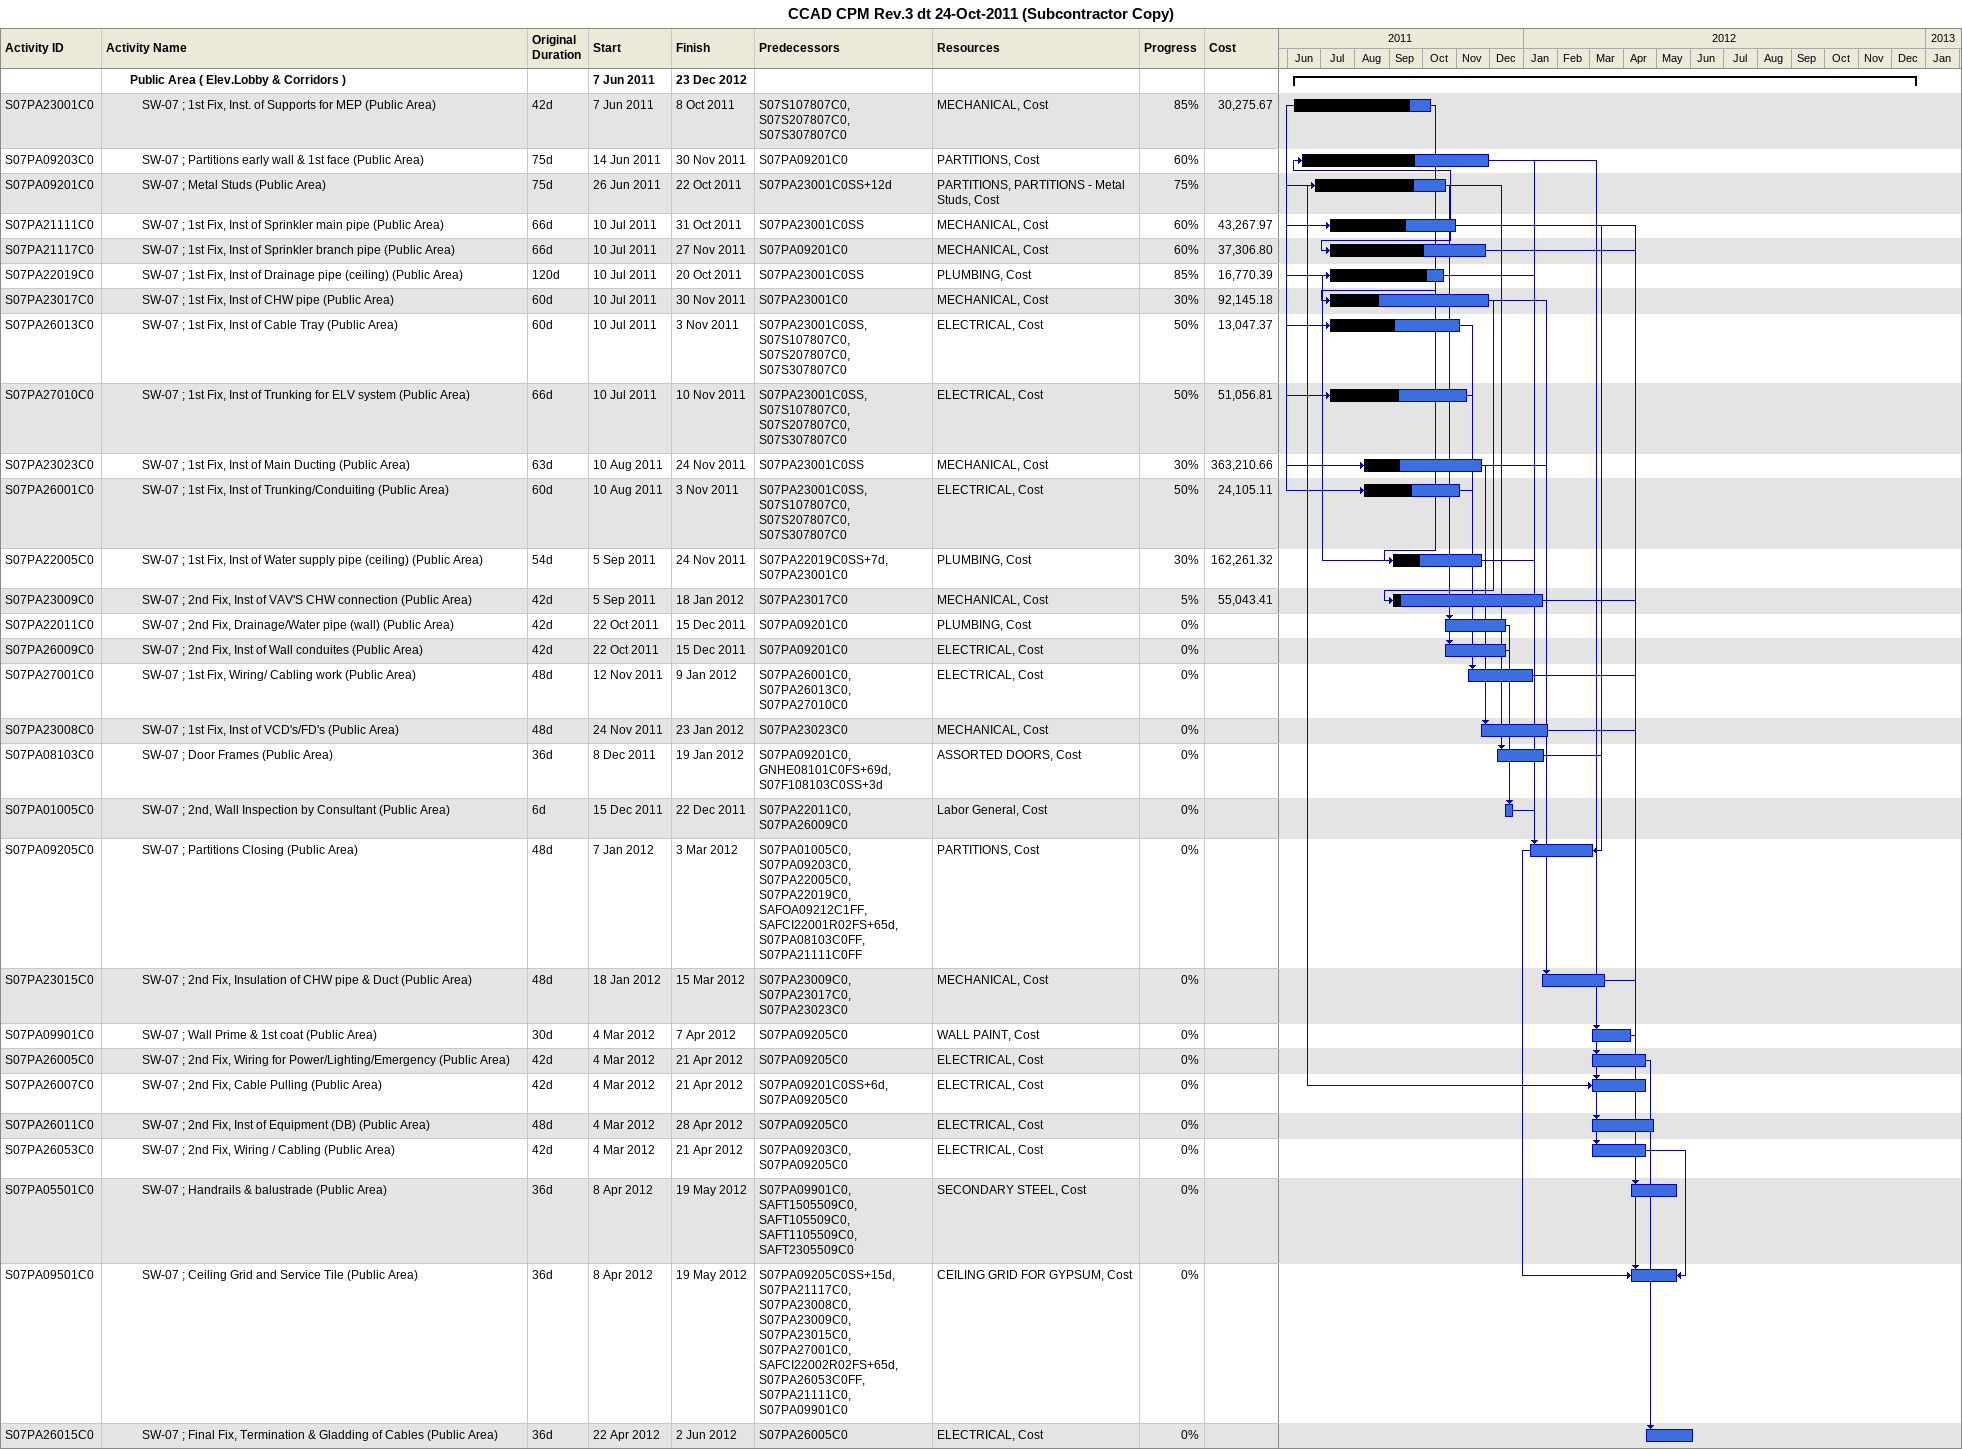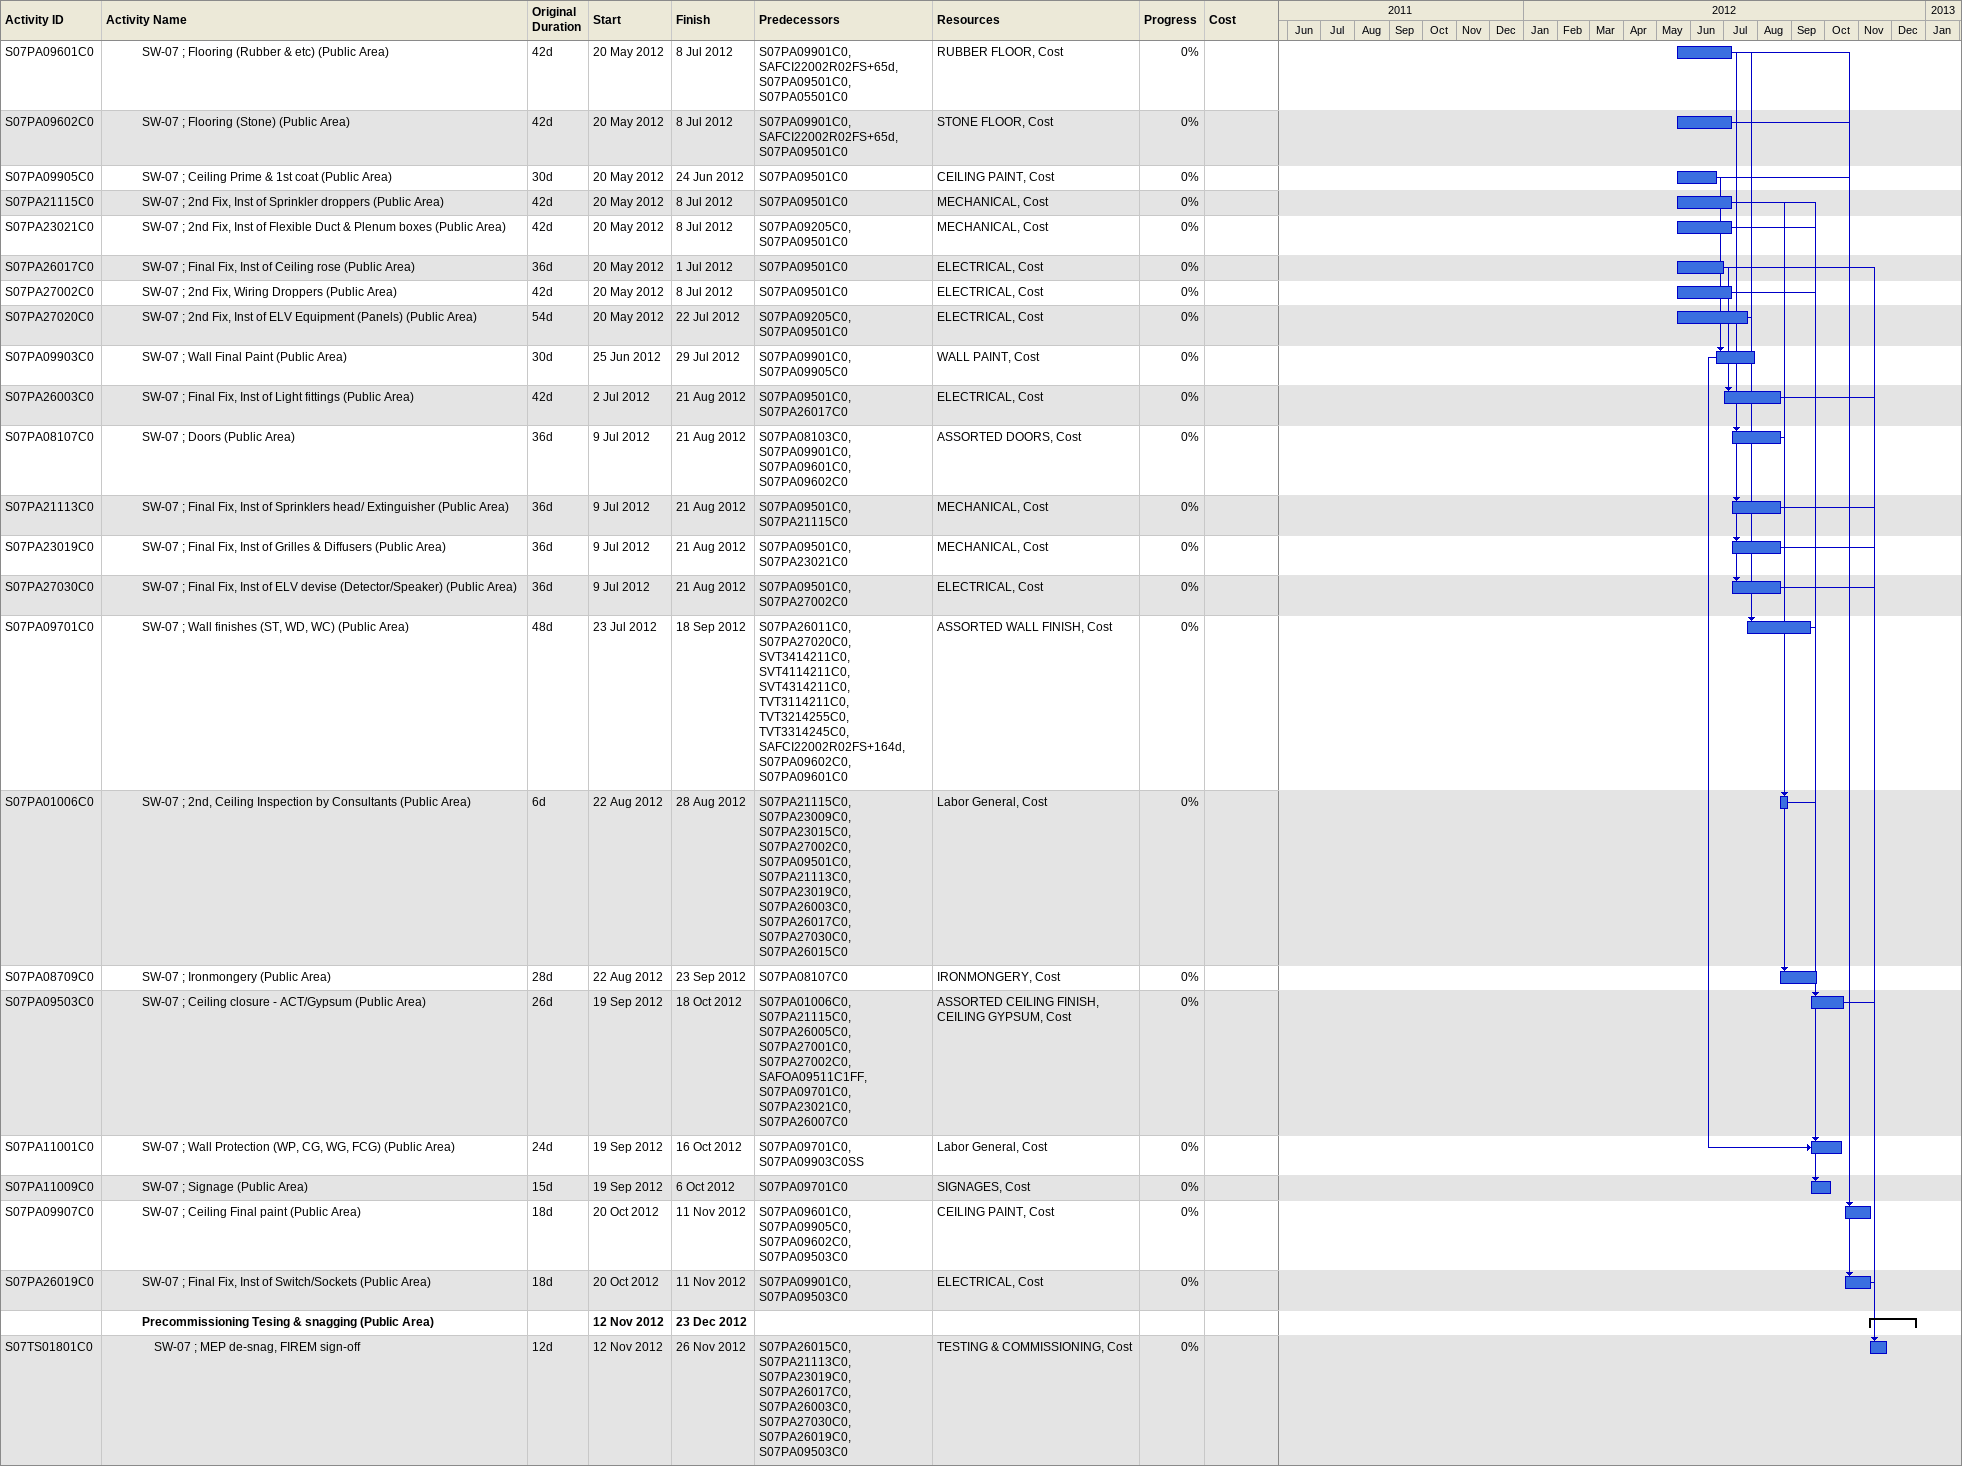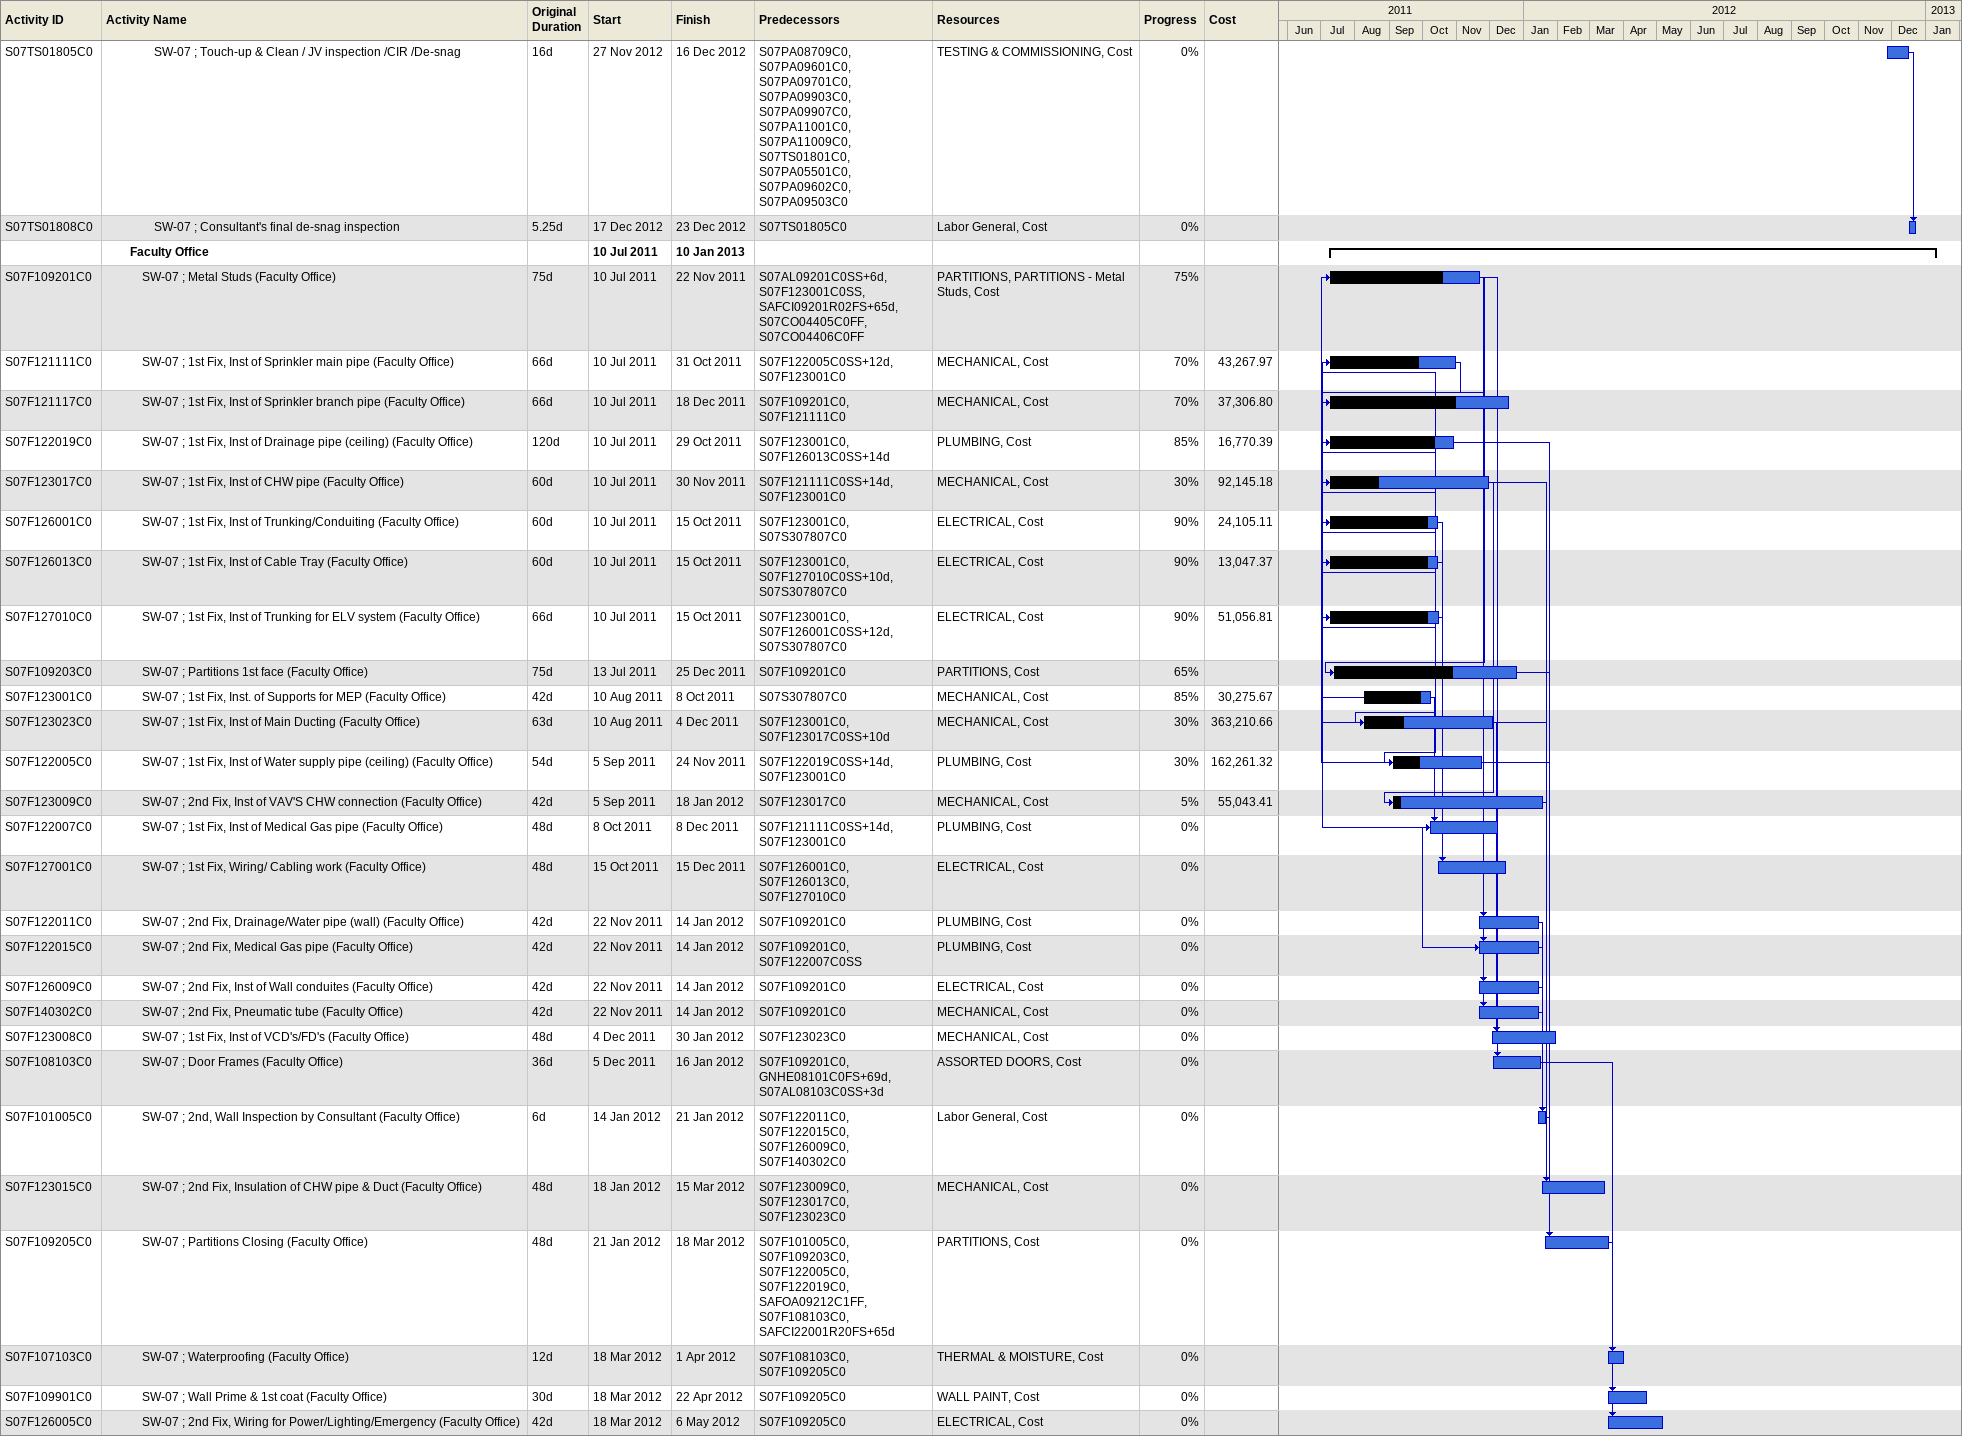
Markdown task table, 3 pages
CCAD CPM Rev.3 dt 24-Oct-2011 (Subcontractor Copy)

| ID | Level | Task | Original duration | Start | Finish | Predecessors | Resources | % complete | Cost |
|---|---|---|---|---|---|---|---|---|---|
|  | 3 | **Public Area ( Elev.Lobby & Corridors )** |  | 2011-06-07 | 2012-12-23 |  |  |  |  |
| S07PA23001C0 | 4 | SW-07 ; 1st Fix, Inst. of Supports for MEP (Public Area) | 42d | 2011-06-07 | 2011-10-08 | S07S107807C0, S07S207807C0, S07S307807C0 | MECHANICAL, Cost | 85 | 30275.67 |
| S07PA09203C0 | 4 | SW-07 ; Partitions early wall & 1st face (Public Area) | 75d | 2011-06-14 | 2011-11-30 | S07PA09201C0 | PARTITIONS, Cost | 60 |  |
| S07PA09201C0 | 4 | SW-07 ; Metal Studs (Public Area) | 75d | 2011-06-26 | 2011-10-22 | S07PA23001C0SS+12d | PARTITIONS, PARTITIONS - Metal Studs, Cost | 75 |  |
| S07PA21111C0 | 4 | SW-07 ; 1st Fix, Inst of Sprinkler main pipe (Public Area) | 66d | 2011-07-10 | 2011-10-31 | S07PA23001C0SS | MECHANICAL, Cost | 60 | 43267.97 |
| S07PA21117C0 | 4 | SW-07 ; 1st Fix, Inst of Sprinkler branch pipe (Public Area) | 66d | 2011-07-10 | 2011-11-27 | S07PA09201C0 | MECHANICAL, Cost | 60 | 37306.80 |
| S07PA22019C0 | 4 | SW-07 ; 1st Fix, Inst of Drainage pipe (ceiling) (Public Area) | 120d | 2011-07-10 | 2011-10-20 | S07PA23001C0SS | PLUMBING, Cost | 85 | 16770.39 |
| S07PA23017C0 | 4 | SW-07 ; 1st Fix, Inst of CHW pipe (Public Area) | 60d | 2011-07-10 | 2011-11-30 | S07PA23001C0 | MECHANICAL, Cost | 30 | 92145.18 |
| S07PA26013C0 | 4 | SW-07 ; 1st Fix, Inst of Cable Tray (Public Area) | 60d | 2011-07-10 | 2011-11-03 | S07PA23001C0SS, S07S107807C0, S07S207807C0, S07S307807C0 | ELECTRICAL, Cost | 50 | 13047.37 |
| S07PA27010C0 | 4 | SW-07 ; 1st Fix, Inst of Trunking for ELV system (Public Area) | 66d | 2011-07-10 | 2011-11-10 | S07PA23001C0SS, S07S107807C0, S07S207807C0, S07S307807C0 | ELECTRICAL, Cost | 50 | 51056.81 |
| S07PA23023C0 | 4 | SW-07 ; 1st Fix, Inst of Main Ducting (Public Area) | 63d | 2011-08-10 | 2011-11-24 | S07PA23001C0SS | MECHANICAL, Cost | 30 | 363210.66 |
| S07PA26001C0 | 4 | SW-07 ; 1st Fix, Inst of Trunking/Conduiting (Public Area) | 60d | 2011-08-10 | 2011-11-03 | S07PA23001C0SS, S07S107807C0, S07S207807C0, S07S307807C0 | ELECTRICAL, Cost | 50 | 24105.11 |
| S07PA22005C0 | 4 | SW-07 ; 1st Fix, Inst of Water supply pipe (ceiling) (Public Area) | 54d | 2011-09-05 | 2011-11-24 | S07PA22019C0SS+7d, S07PA23001C0 | PLUMBING, Cost | 30 | 162261.32 |
| S07PA23009C0 | 4 | SW-07 ; 2nd Fix, Inst of VAV'S CHW connection (Public Area) | 42d | 2011-09-05 | 2012-01-18 | S07PA23017C0 | MECHANICAL, Cost | 5 | 55043.41 |
| S07PA22011C0 | 4 | SW-07 ; 2nd Fix, Drainage/Water pipe (wall) (Public Area) | 42d | 2011-10-22 | 2011-12-15 | S07PA09201C0 | PLUMBING, Cost | 0 |  |
| S07PA26009C0 | 4 | SW-07 ; 2nd Fix, Inst of Wall conduites (Public Area) | 42d | 2011-10-22 | 2011-12-15 | S07PA09201C0 | ELECTRICAL, Cost | 0 |  |
| S07PA27001C0 | 4 | SW-07 ; 1st Fix, Wiring/ Cabling work (Public Area) | 48d | 2011-11-12 | 2012-01-09 | S07PA26001C0, S07PA26013C0, S07PA27010C0 | ELECTRICAL, Cost | 0 |  |
| S07PA23008C0 | 4 | SW-07 ; 1st Fix, Inst of VCD's/FD's (Public Area) | 48d | 2011-11-24 | 2012-01-23 | S07PA23023C0 | MECHANICAL, Cost | 0 |  |
| S07PA08103C0 | 4 | SW-07 ; Door Frames (Public Area) | 36d | 2011-12-08 | 2012-01-19 | S07PA09201C0, GNHE08101C0FS+69d, S07F108103C0SS+3d | ASSORTED DOORS, Cost | 0 |  |
| S07PA01005C0 | 4 | SW-07 ; 2nd, Wall Inspection by Consultant (Public Area) | 6d | 2011-12-15 | 2011-12-22 | S07PA22011C0, S07PA26009C0 | Labor General, Cost | 0 |  |
| S07PA09205C0 | 4 | SW-07 ; Partitions Closing (Public Area) | 48d | 2012-01-07 | 2012-03-03 | S07PA01005C0, S07PA09203C0, S07PA22005C0, S07PA22019C0, SAFOA09212C1FF, SAFCI22001R02FS+65d, S07PA08103C0FF, S07PA21111C0FF | PARTITIONS, Cost | 0 |  |
| S07PA23015C0 | 4 | SW-07 ; 2nd Fix, Insulation of CHW pipe & Duct (Public Area) | 48d | 2012-01-18 | 2012-03-15 | S07PA23009C0, S07PA23017C0, S07PA23023C0 | MECHANICAL, Cost | 0 |  |
| S07PA09901C0 | 4 | SW-07 ; Wall Prime & 1st coat (Public Area) | 30d | 2012-03-04 | 2012-04-07 | S07PA09205C0 | WALL PAINT, Cost | 0 |  |
| S07PA26005C0 | 4 | SW-07 ; 2nd Fix, Wiring for Power/Lighting/Emergency (Public Area) | 42d | 2012-03-04 | 2012-04-21 | S07PA09205C0 | ELECTRICAL, Cost | 0 |  |
| S07PA26007C0 | 4 | SW-07 ; 2nd Fix, Cable Pulling (Public Area) | 42d | 2012-03-04 | 2012-04-21 | S07PA09201C0SS+6d, S07PA09205C0 | ELECTRICAL, Cost | 0 |  |
| S07PA26011C0 | 4 | SW-07 ; 2nd Fix, Inst of Equipment (DB) (Public Area) | 48d | 2012-03-04 | 2012-04-28 | S07PA09205C0 | ELECTRICAL, Cost | 0 |  |
| S07PA26053C0 | 4 | SW-07 ; 2nd Fix, Wiring / Cabling (Public Area) | 42d | 2012-03-04 | 2012-04-21 | S07PA09203C0, S07PA09205C0 | ELECTRICAL, Cost | 0 |  |
| S07PA05501C0 | 4 | SW-07 ; Handrails & balustrade (Public Area) | 36d | 2012-04-08 | 2012-05-19 | S07PA09901C0, SAFT1505509C0, SAFT105509C0, SAFT1105509C0, SAFT2305509C0 | SECONDARY STEEL, Cost | 0 |  |
| S07PA09501C0 | 4 | SW-07 ; Ceiling Grid and Service Tile (Public Area) | 36d | 2012-04-08 | 2012-05-19 | S07PA09205C0SS+15d, S07PA21117C0, S07PA23008C0, S07PA23009C0, S07PA23015C0, S07PA27001C0, SAFCI22002R02FS+65d, S07PA26053C0FF, S07PA21111C0, S07PA09901C0 | CEILING GRID FOR GYPSUM, Cost | 0 |  |
| S07PA26015C0 | 4 | SW-07 ; Final Fix, Termination & Gladding of Cables (Public Area) | 36d | 2012-04-22 | 2012-06-02 | S07PA26005C0 | ELECTRICAL, Cost | 0 |  |
| S07PA09601C0 | 4 | SW-07 ; Flooring (Rubber & etc) (Public Area) | 42d | 2012-05-20 | 2012-07-08 | S07PA09901C0, SAFCI22002R02FS+65d, S07PA09501C0, S07PA05501C0 | RUBBER FLOOR, Cost | 0 |  |
| S07PA09602C0 | 4 | SW-07 ; Flooring (Stone) (Public Area) | 42d | 2012-05-20 | 2012-07-08 | S07PA09901C0, SAFCI22002R02FS+65d, S07PA09501C0 | STONE FLOOR, Cost | 0 |  |
| S07PA09905C0 | 4 | SW-07 ; Ceiling Prime & 1st coat (Public Area) | 30d | 2012-05-20 | 2012-06-24 | S07PA09501C0 | CEILING PAINT, Cost | 0 |  |
| S07PA21115C0 | 4 | SW-07 ; 2nd Fix, Inst of Sprinkler droppers (Public Area) | 42d | 2012-05-20 | 2012-07-08 | S07PA09501C0 | MECHANICAL, Cost | 0 |  |
| S07PA23021C0 | 4 | SW-07 ; 2nd Fix, Inst of Flexible Duct & Plenum boxes (Public Area) | 42d | 2012-05-20 | 2012-07-08 | S07PA09205C0, S07PA09501C0 | MECHANICAL, Cost | 0 |  |
| S07PA26017C0 | 4 | SW-07 ; Final Fix, Inst of Ceiling rose (Public Area) | 36d | 2012-05-20 | 2012-07-01 | S07PA09501C0 | ELECTRICAL, Cost | 0 |  |
| S07PA27002C0 | 4 | SW-07 ; 2nd Fix, Wiring Droppers (Public Area) | 42d | 2012-05-20 | 2012-07-08 | S07PA09501C0 | ELECTRICAL, Cost | 0 |  |
| S07PA27020C0 | 4 | SW-07 ; 2nd Fix, Inst of ELV Equipment (Panels) (Public Area) | 54d | 2012-05-20 | 2012-07-22 | S07PA09205C0, S07PA09501C0 | ELECTRICAL, Cost | 0 |  |
| S07PA09903C0 | 4 | SW-07 ; Wall Final Paint (Public Area) | 30d | 2012-06-25 | 2012-07-29 | S07PA09901C0, S07PA09905C0 | WALL PAINT, Cost | 0 |  |
| S07PA26003C0 | 4 | SW-07 ; Final Fix, Inst of Light fittings (Public Area) | 42d | 2012-07-02 | 2012-08-21 | S07PA09501C0, S07PA26017C0 | ELECTRICAL, Cost | 0 |  |
| S07PA08107C0 | 4 | SW-07 ; Doors (Public Area) | 36d | 2012-07-09 | 2012-08-21 | S07PA08103C0, S07PA09901C0, S07PA09601C0, S07PA09602C0 | ASSORTED DOORS, Cost | 0 |  |
| S07PA21113C0 | 4 | SW-07 ; Final Fix, Inst of Sprinklers head/ Extinguisher (Public Area) | 36d | 2012-07-09 | 2012-08-21 | S07PA09501C0, S07PA21115C0 | MECHANICAL, Cost | 0 |  |
| S07PA23019C0 | 4 | SW-07 ; Final Fix, Inst of Grilles & Diffusers (Public Area) | 36d | 2012-07-09 | 2012-08-21 | S07PA09501C0, S07PA23021C0 | MECHANICAL, Cost | 0 |  |
| S07PA27030C0 | 4 | SW-07 ; Final Fix, Inst of ELV devise (Detector/Speaker) (Public Area) | 36d | 2012-07-09 | 2012-08-21 | S07PA09501C0, S07PA27002C0 | ELECTRICAL, Cost | 0 |  |
| S07PA09701C0 | 4 | SW-07 ; Wall finishes (ST, WD, WC) (Public Area) | 48d | 2012-07-23 | 2012-09-18 | S07PA26011C0, S07PA27020C0, SVT3414211C0, SVT4114211C0, SVT4314211C0, TVT3114211C0, TVT3214255C0, TVT3314245C0, SAFCI22002R02FS+164d, S07PA09602C0, S07PA09601C0 | ASSORTED WALL FINISH, Cost | 0 |  |
| S07PA01006C0 | 4 | SW-07 ; 2nd, Ceiling Inspection by Consultants (Public Area) | 6d | 2012-08-22 | 2012-08-28 | S07PA21115C0, S07PA23009C0, S07PA23015C0, S07PA27002C0, S07PA09501C0, S07PA21113C0, S07PA23019C0, S07PA26003C0, S07PA26017C0, S07PA27030C0, S07PA26015C0 | Labor General, Cost | 0 |  |
| S07PA08709C0 | 4 | SW-07 ; Ironmongery (Public Area) | 28d | 2012-08-22 | 2012-09-23 | S07PA08107C0 | IRONMONGERY, Cost | 0 |  |
| S07PA09503C0 | 4 | SW-07 ; Ceiling closure - ACT/Gypsum (Public Area) | 26d | 2012-09-19 | 2012-10-18 | S07PA01006C0, S07PA21115C0, S07PA26005C0, S07PA27001C0, S07PA27002C0, SAFOA09511C1FF, S07PA09701C0, S07PA23021C0, S07PA26007C0 | ASSORTED CEILING FINISH, CEILING GYPSUM, Cost | 0 |  |
| S07PA11001C0 | 4 | SW-07 ; Wall Protection (WP, CG, WG, FCG) (Public Area) | 24d | 2012-09-19 | 2012-10-16 | S07PA09701C0, S07PA09903C0SS | Labor General, Cost | 0 |  |
| S07PA11009C0 | 4 | SW-07 ; Signage (Public Area) | 15d | 2012-09-19 | 2012-10-06 | S07PA09701C0 | SIGNAGES, Cost | 0 |  |
| S07PA09907C0 | 4 | SW-07 ; Ceiling Final paint (Public Area) | 18d | 2012-10-20 | 2012-11-11 | S07PA09601C0, S07PA09905C0, S07PA09602C0, S07PA09503C0 | CEILING PAINT, Cost | 0 |  |
| S07PA26019C0 | 4 | SW-07 ; Final Fix, Inst of Switch/Sockets (Public Area) | 18d | 2012-10-20 | 2012-11-11 | S07PA09901C0, S07PA09503C0 | ELECTRICAL, Cost | 0 |  |
|  | 4 | **Precommissioning Tesing & snagging (Public Area)** |  | 2012-11-12 | 2012-12-23 |  |  |  |  |
| S07TS01801C0 | 5 | SW-07 ; MEP de-snag, FIREM sign-off | 12d | 2012-11-12 | 2012-11-26 | S07PA26015C0, S07PA21113C0, S07PA23019C0, S07PA26017C0, S07PA26003C0, S07PA27030C0, S07PA26019C0, S07PA09503C0 | TESTING & COMMISSIONING, Cost | 0 |  |
| S07TS01805C0 | 5 | SW-07 ; Touch-up & Clean / JV inspection /CIR /De-snag | 16d | 2012-11-27 | 2012-12-16 | S07PA08709C0, S07PA09601C0, S07PA09701C0, S07PA09903C0, S07PA09907C0, S07PA11001C0, S07PA11009C0, S07TS01801C0, S07PA05501C0, S07PA09602C0, S07PA09503C0 | TESTING & COMMISSIONING, Cost | 0 |  |
| S07TS01808C0 | 5 | SW-07 ; Consultant's final de-snag inspection | 5.25d | 2012-12-17 | 2012-12-23 | S07TS01805C0 | Labor General, Cost | 0 |  |
|  | 3 | **Faculty Office** |  | 2011-07-10 | 2013-01-10 |  |  |  |  |
| S07F109201C0 | 4 | SW-07 ; Metal Studs (Faculty Office) | 75d | 2011-07-10 | 2011-11-22 | S07AL09201C0SS+6d, S07F123001C0SS, SAFCI09201R02FS+65d, S07CO04405C0FF, S07CO04406C0FF | PARTITIONS, PARTITIONS - Metal Studs, Cost | 75 |  |
| S07F121111C0 | 4 | SW-07 ; 1st Fix, Inst of Sprinkler main pipe (Faculty Office) | 66d | 2011-07-10 | 2011-10-31 | S07F122005C0SS+12d, S07F123001C0 | MECHANICAL, Cost | 70 | 43267.97 |
| S07F121117C0 | 4 | SW-07 ; 1st Fix, Inst of Sprinkler branch pipe (Faculty Office) | 66d | 2011-07-10 | 2011-12-18 | S07F109201C0, S07F121111C0 | MECHANICAL, Cost | 70 | 37306.80 |
| S07F122019C0 | 4 | SW-07 ; 1st Fix, Inst of Drainage pipe (ceiling) (Faculty Office) | 120d | 2011-07-10 | 2011-10-29 | S07F123001C0, S07F126013C0SS+14d | PLUMBING, Cost | 85 | 16770.39 |
| S07F123017C0 | 4 | SW-07 ; 1st Fix, Inst of CHW pipe (Faculty Office) | 60d | 2011-07-10 | 2011-11-30 | S07F121111C0SS+14d, S07F123001C0 | MECHANICAL, Cost | 30 | 92145.18 |
| S07F126001C0 | 4 | SW-07 ; 1st Fix, Inst of Trunking/Conduiting (Faculty Office) | 60d | 2011-07-10 | 2011-10-15 | S07F123001C0, S07S307807C0 | ELECTRICAL, Cost | 90 | 24105.11 |
| S07F126013C0 | 4 | SW-07 ; 1st Fix, Inst of Cable Tray (Faculty Office) | 60d | 2011-07-10 | 2011-10-15 | S07F123001C0, S07F127010C0SS+10d, S07S307807C0 | ELECTRICAL, Cost | 90 | 13047.37 |
| S07F127010C0 | 4 | SW-07 ; 1st Fix, Inst of Trunking for ELV system (Faculty Office) | 66d | 2011-07-10 | 2011-10-15 | S07F123001C0, S07F126001C0SS+12d, S07S307807C0 | ELECTRICAL, Cost | 90 | 51056.81 |
| S07F109203C0 | 4 | SW-07 ; Partitions 1st face (Faculty Office) | 75d | 2011-07-13 | 2011-12-25 | S07F109201C0 | PARTITIONS, Cost | 65 |  |
| S07F123001C0 | 4 | SW-07 ; 1st Fix, Inst. of Supports for MEP (Faculty Office) | 42d | 2011-08-10 | 2011-10-08 | S07S307807C0 | MECHANICAL, Cost | 85 | 30275.67 |
| S07F123023C0 | 4 | SW-07 ; 1st Fix, Inst of Main Ducting (Faculty Office) | 63d | 2011-08-10 | 2011-12-04 | S07F123001C0, S07F123017C0SS+10d | MECHANICAL, Cost | 30 | 363210.66 |
| S07F122005C0 | 4 | SW-07 ; 1st Fix, Inst of Water supply pipe (ceiling) (Faculty Office) | 54d | 2011-09-05 | 2011-11-24 | S07F122019C0SS+14d, S07F123001C0 | PLUMBING, Cost | 30 | 162261.32 |
| S07F123009C0 | 4 | SW-07 ; 2nd Fix, Inst of VAV'S CHW connection (Faculty Office) | 42d | 2011-09-05 | 2012-01-18 | S07F123017C0 | MECHANICAL, Cost | 5 | 55043.41 |
| S07F122007C0 | 4 | SW-07 ; 1st Fix, Inst of Medical Gas pipe (Faculty Office) | 48d | 2011-10-08 | 2011-12-08 | S07F121111C0SS+14d, S07F123001C0 | PLUMBING, Cost | 0 |  |
| S07F127001C0 | 4 | SW-07 ; 1st Fix, Wiring/ Cabling work (Faculty Office) | 48d | 2011-10-15 | 2011-12-15 | S07F126001C0, S07F126013C0, S07F127010C0 | ELECTRICAL, Cost | 0 |  |
| S07F122011C0 | 4 | SW-07 ; 2nd Fix, Drainage/Water pipe (wall) (Faculty Office) | 42d | 2011-11-22 | 2012-01-14 | S07F109201C0 | PLUMBING, Cost | 0 |  |
| S07F122015C0 | 4 | SW-07 ; 2nd Fix, Medical Gas pipe (Faculty Office) | 42d | 2011-11-22 | 2012-01-14 | S07F109201C0, S07F122007C0SS | PLUMBING, Cost | 0 |  |
| S07F126009C0 | 4 | SW-07 ; 2nd Fix, Inst of Wall conduites (Faculty Office) | 42d | 2011-11-22 | 2012-01-14 | S07F109201C0 | ELECTRICAL, Cost | 0 |  |
| S07F140302C0 | 4 | SW-07 ; 2nd Fix, Pneumatic tube (Faculty Office) | 42d | 2011-11-22 | 2012-01-14 | S07F109201C0 | MECHANICAL, Cost | 0 |  |
| S07F123008C0 | 4 | SW-07 ; 1st Fix, Inst of VCD's/FD's (Faculty Office) | 48d | 2011-12-04 | 2012-01-30 | S07F123023C0 | MECHANICAL, Cost | 0 |  |
| S07F108103C0 | 4 | SW-07 ; Door Frames (Faculty Office) | 36d | 2011-12-05 | 2012-01-16 | S07F109201C0, GNHE08101C0FS+69d, S07AL08103C0SS+3d | ASSORTED DOORS, Cost | 0 |  |
| S07F101005C0 | 4 | SW-07 ; 2nd, Wall Inspection by Consultant (Faculty Office) | 6d | 2012-01-14 | 2012-01-21 | S07F122011C0, S07F122015C0, S07F126009C0, S07F140302C0 | Labor General, Cost | 0 |  |
| S07F123015C0 | 4 | SW-07 ; 2nd Fix, Insulation of CHW pipe & Duct (Faculty Office) | 48d | 2012-01-18 | 2012-03-15 | S07F123009C0, S07F123017C0, S07F123023C0 | MECHANICAL, Cost | 0 |  |
| S07F109205C0 | 4 | SW-07 ; Partitions Closing (Faculty Office) | 48d | 2012-01-21 | 2012-03-18 | S07F101005C0, S07F109203C0, S07F122005C0, S07F122019C0, SAFOA09212C1FF, S07F108103C0, SAFCI22001R20FS+65d | PARTITIONS, Cost | 0 |  |
| S07F107103C0 | 4 | SW-07 ; Waterproofing (Faculty Office) | 12d | 2012-03-18 | 2012-04-01 | S07F108103C0, S07F109205C0 | THERMAL & MOISTURE, Cost | 0 |  |
| S07F109901C0 | 4 | SW-07 ; Wall Prime & 1st coat (Faculty Office) | 30d | 2012-03-18 | 2012-04-22 | S07F109205C0 | WALL PAINT, Cost | 0 |  |
| S07F126005C0 | 4 | SW-07 ; 2nd Fix, Wiring for Power/Lighting/Emergency (Faculty Office) | 42d | 2012-03-18 | 2012-05-06 | S07F109205C0 | ELECTRICAL, Cost | 0 |  |
